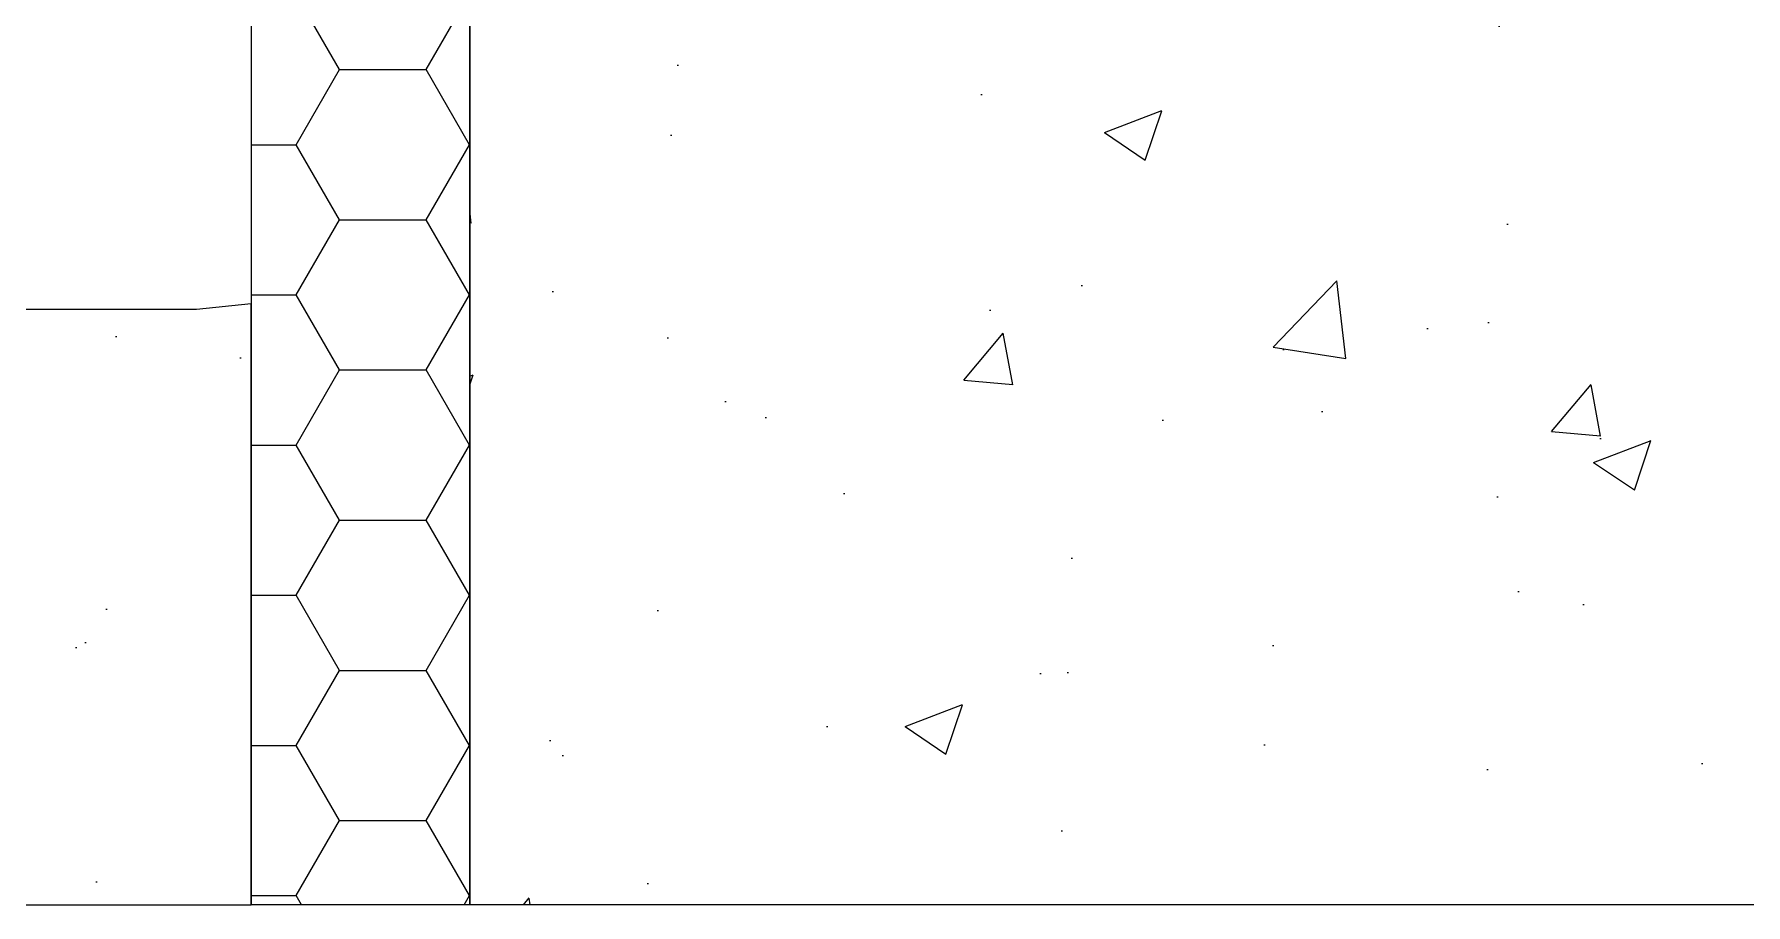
# Model space of a CAD drawing. Header units: millimetres. Extents: x -20000 to 230000, y -17405 to 24510.
# Drawn here: x 41760.3 to 42073.5, y -14106.3 to -13946.9 of the extents above; entities that cross this region are included whole.
import ezdxf

# ---------------------------------------------------------------- set-up
doc = ezdxf.new("R2010")
doc.units = ezdxf.units.MM
doc.layers.get('0').update_dxf_attribs({"lineweight": 13})
doc.layers.add('0 - Invisible', color=43, linetype='Continuous', lineweight=0, plot=False)
doc.layers.add('1 - BETON', color=251, linetype='Continuous', lineweight=25)
doc.layers.add('1 - Isolant', color=132, linetype='Continuous', lineweight=13)

# ---------------------------------------------------------------- blocks, each defined once
blk = doc.blocks.new('*U408')
at = {"layer": '1 - BETON'}
h = blk.add_hatch(dxfattribs=at)
h.set_pattern_fill('CONCRETE', color=256, scale=15, style=0, pattern_type=2)
h.set_pattern_definition([(49.99999999999999, (-70.00000000007424, 209.9999999999648), (107.589027390113, -9.412820247389266), [11.25, -123.75]), (355, (-70.00000000007424, 209.9999999999648), (-20.81270004195, 112.8288200550018), [9, -99]), (100.4514, (-61.03424800007423, 209.2155989999648), (86.77640725710323, 103.415931309143), [9.5610285, -105.1713168]), (46.18420000000002, (-70.00000000007424, 239.9999999999648), (160.0861572938467, -24.82785214935271), [16.87499999999953, -185.6249999999962]), (96.6356, (-56.65948825007422, 237.9310039499648), (140.1994058323055, 146.1176806350663), [14.3415432, -157.75695]), (351.1842, (-70.00000000007424, 239.9999999999648), (140.1992917700441, 146.1177901387987), [13.5, -148.5]), (21, (-55.00000000007424, 232.4999999999648), (89.53605781776925, -60.39283359980082), [11.25, -123.75]), (326.0000000000001, (-55.00000000007424, 232.4999999999648), (36.49729978823726, 108.772506757028), [9, -99]), (71.4514, (-47.5386650500742, 227.4672590999648), (126.0333942872235, 48.37957450649286), [9.5610285, -105.1713168]), (37.50000000000001, (-70.00000000007424, 209.9999999999648), (1.8239782975936, 49.93407807469672), [0, -97.8, 0, -100.5, 0, -99.375]), (7.499999999999999, (-70.00000000007424, 209.9999999999648), (39.46043061632229, 59.16175678235403), [0, -57.3, 0, -95.55, 0, -37.875]), (327.5, (-103.4500000000742, 209.9999999999648), (80.07336542586135, -3.383230760156963), [0, -37.5, 0, -117, 0, -155.25]), (317.5, (-118.4500000000742, 209.9999999999648), (87.47792540135794, 15.01574734984766), [0, -48.75, 0, -77.69999999999999, 0, -110.25])])
h.paths.add_polyline_path([(-168.1519566091689, -57.97670254202674), (-178.2681680429705, -57.31334441522013), (-168.4836356725723, -54.65991190799345)], flags=8)
edge = h.paths.add_edge_path(flags=0)
edge.add_line((-168.3177961408706, -56.31830722501009), (-98.66519282617082, -49.3530468935398))
h.paths.add_polyline_path([(-179.6117021402969, -60.09346763252723), (-97.09846032620796, -51.84214345111834), (-99.24791440432107, -30.34760266998717), (-181.76115621841, -38.59892685139606)], flags=24)
h.paths.add_polyline_path([(339.9999999999764, -20.00000000001455), (139.99999999998, -220.0000000000109), (-220.0000000000218, -220.0000000000182), (-220.0000000000218, -46.00000000000219), (-60, -30), (-60, 0), (0, 0), (0, -20.00000000001455)])
at = {"layer": '0 - Invisible'}
blk.add_lwpolyline([(339.9999999999764, -20.00000000001455), (139.99999999998, -220.0000000000109), (-220.0000000000294, -220.0000000000185), (-220.0000000000218, -220.0000000000182)], dxfattribs=at)
at = {"layer": '1 - BETON'}
blk.add_lwpolyline([(339.9999999999764, -20.00000000001455), (0, -20.00000000001455), (0, 0), (-60, 0), (-60, -30), (-220.0000000000218, -46.00000000000219), (-220.0000000000218, -220.0000000000182), (-220.0000000000218, -220.0000000000182)], dxfattribs=at)
blk = doc.blocks.new('*U400')
at = {"layer": '1 - Isolant'}
h = blk.add_hatch(dxfattribs=at)
h.set_pattern_fill('HONEY', color=256, scale=5, style=0)
h.set_pattern_definition([(0, (-58386.87184655554, -20470.0045999678), (23.8125, 13.748153225), [15.875, -31.75]), (120, (-58386.87184655554, -20470.0045999678), (-23.81249994797095, 13.74815331511695), [15.8749999999998, -31.7499999999996]), (59.99999999999999, (-58386.87184655554, -20470.0045999678), (5.202904551637744e-08, 27.49630654011694), [-31.75, 15.875])])
h.paths.add_polyline_path([(-160.0000000000197, -220.0000000000182), (-200.0000000000225, -220.0000000000185), (-200.000000000013, -29.90024875776545), (1.224950342894069e-11, -9.90024875775537), (0, 0), (1.085469744819806e-11, -30.00000000000038), (-160.0000000000116, -46.00000000000263)])
at = {"layer": '0 - Invisible'}
blk.add_line((-160.0000000000197, -220.0000000000182), (-200.0000000000225, -220.0000000000185), dxfattribs=at)
at = {"layer": '1 - Isolant'}
blk.add_lwpolyline([(-160.0000000000197, -220.0000000000182), (-160.0000000000116, -46.00000000000263), (1.085469744819806e-11, -30.00000000000038), (0, 0), (0, 0), (1.224950342894069e-11, -9.90024875775537), (-200.000000000013, -29.90024875776545), (-200.0000000000225, -220.0000000000185)], dxfattribs=at)
blk = doc.blocks.new('*U399')
at = {"layer": '1 - BETON'}
h = blk.add_hatch(dxfattribs=at)
h.set_pattern_fill('CONCRETE', color=256, scale=15, style=0, pattern_type=2)
h.set_pattern_definition([(49.99999999999999, (133.1265648845265, 152.3759429901006), (107.589027390113, -9.412820247389266), [11.25, -123.75]), (355, (133.1265648845265, 152.3759429901006), (-20.81270004195, 112.8288200550018), [9, -99]), (100.4514, (142.0923168845265, 151.5915419901006), (86.77640725710323, 103.415931309143), [9.5610285, -105.1713168]), (46.18420000000002, (133.1265648845265, 182.3759429901006), (160.0861572938467, -24.82785214935271), [16.87499999999994, -185.6249999999995]), (96.6356, (146.4670766345264, 180.3069469401006), (140.1994058323055, 146.1176806350663), [14.3415432, -157.75695]), (351.1842, (133.1265648845265, 182.3759429901006), (140.1992917700441, 146.1177901387987), [13.5, -148.5]), (21, (148.1265648845265, 174.8759429901006), (89.53605781776925, -60.39283359980082), [11.25, -123.75]), (326.0000000000001, (148.1265648845265, 174.8759429901006), (36.49729978823726, 108.772506757028), [9, -99]), (71.4514, (155.5878998345265, 169.8432020901006), (126.0333942872235, 48.37957450649286), [9.5610285, -105.1713168]), (37.50000000000001, (133.1265648845265, 152.3759429901006), (1.8239782975936, 49.93407807469672), [0, -97.8, 0, -100.5, 0, -99.375]), (7.499999999999999, (133.1265648845265, 152.3759429901006), (39.46043061632229, 59.16175678235403), [0, -57.3, 0, -95.55, 0, -37.875]), (327.5, (99.67656488452646, 152.3759429901006), (80.07336542586135, -3.383230760156963), [0, -37.5, 0, -117, 0, -155.25]), (317.5, (84.67656488452646, 152.3759429901006), (87.47792540135794, 15.01574734984766), [0, -48.75, 0, -77.69999999999999, 0, -110.25])])
h.paths.add_polyline_path([(-259.9999999999982, -2.499999999999559), (-260, -18.12405700990075), (-168.1240570098662, -110.0000000000282), (-2.842170943040401e-14, -110.00000000003), (0, 0), (-10, -1.000000000000012), (-159.9999999999982, -0.9999999999995595)])
at = {"layer": '0 - Invisible'}
blk.add_lwpolyline([(-259.9999999999982, -2.499999999999559), (-260, -18.12405700990075), (-168.1240570098662, -110.0000000000282), (-2.842170943040401e-14, -110.00000000003)], dxfattribs=at)
at = {"layer": '1 - BETON'}
blk.add_lwpolyline([(-2.842170943040401e-14, -110.00000000003), (0, 0), (-10, -1.000000000000012), (-10, -1.000000000000012), (-160, -1.000000000000012), (-159.9999999999982, -0.9999999999995595), (-259.9999999999982, -2.499999999999559)], dxfattribs=at)

msp = doc.modelspace()

# ---------------------------------------------------------------- block references
for name, p in [('*U400', (42000.00002455681, -13886.26779066064)), ('*U408', (42060.00002455682, -13886.26779066064)), ('*U399', (41800.00002455679, -13996.26779066063))]:
    msp.add_blockref(name, p)

doc.saveas('drawing.dxf')
